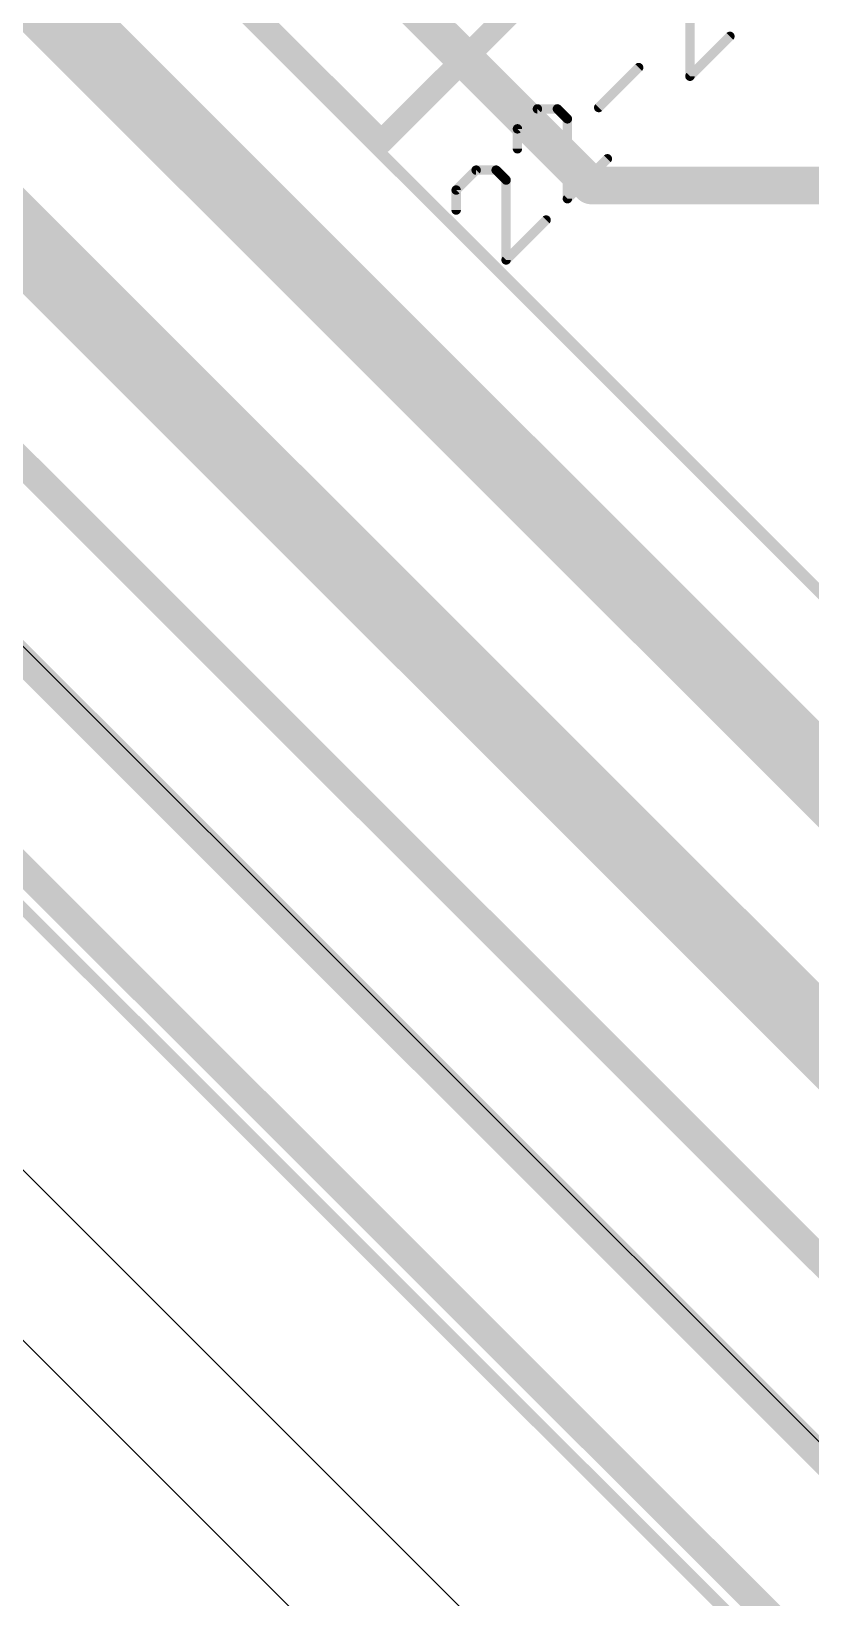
# Model space of a CAD drawing. Extents: x -76 to 580, y -41 to 95.
# Drawn here: x 403.53 to 411.94, y 9.14 to 26.06 of the extents above; entities that cross this region are included whole.
import ezdxf

# ---------------------------------------------------------------- set-up
doc = ezdxf.new("R2010")
doc.units = 0
for name, color, linetype in [('1', 22, 'CONTINUOUS'), ('16', 175, 'CONTINUOUS'), ('20', 7, 'CONTINUOUS'), ('21', 32, 'CONTINUOUS'), ('27', 253, 'CONTINUOUS'), ('51', 53, 'CONTINUOUS'), ('57', 253, 'CONTINUOUS')]:
    doc.layers.add(name, color=color, linetype=linetype)

msp = doc.modelspace()

# ---------------------------------------------------------------- linework, layer by layer
at = {"layer": '1'}
for points, const_width in [([(413.0212, 17.0411), (400.576, 29.4864)], 0.8128), ([(417.5466, 9.6874), (401.8488, 25.3851)], 0.8128), ([(416.5566, 8.2731), (400.3639, 24.4659)], 0.3048), ([(416.8394, 5.869), (399.2325, 23.4759)], 0.3048), ([(416.4152, 4.0305), (398.0304, 22.4153)], 0.3048)]:
    msp.add_lwpolyline(points, dxfattribs=dict(at, const_width=const_width))
at = {"layer": '16', "const_width": 0.4064}
for points in [[(409.5704, 24.3952), (405.9571, 28.0085)], [(412.314, 24.3952), (409.5704, 24.3952)]]:
    msp.add_lwpolyline(points, dxfattribs=at)
at = {"layer": '16', "const_width": 0.2032}
for points in [[(409.5704, 24.4968, 1), (409.5704, 24.2936)], [(409.4985, 24.3233, 1), (409.6422, 24.467)]]:
    msp.add_lwpolyline(points, format="xyb", dxfattribs=at)
at = {"layer": '20'}
msp.add_line((420.7285, -3.5355), (394.5656, 22.6274), dxfattribs=at)
at = {"layer": '21', "const_width": 0.254}
for points in [[(412.6923, 30.2536), (407.3041, 24.8654)], [(407.3041, 24.8654), (404.161, 28.0085)]]:
    msp.add_lwpolyline(points, dxfattribs=at)
at = {"layer": '21', "const_width": 0.127}
for points in [[(407.2592, 24.9103, 1), (407.349, 24.8205)], [(407.2592, 24.8205, 1), (407.349, 24.9103)]]:
    msp.add_lwpolyline(points, format="xyb", dxfattribs=at)
at = {"layer": '27', "const_width": 0.1016}
for points in [[(410.6357, 25.5747), (410.6357, 26.4376)], [(411.0671, 26.0062), (410.6357, 25.5747)], [(409.6506, 25.2368), (410.082, 25.6682)], [(408.9891, 25.2224), (408.7734, 25.0067)], [(409.2048, 25.2224), (408.9891, 25.2224)], [(409.3127, 25.1146), (409.2048, 25.2224)], [(408.7734, 25.0067), (408.7734, 24.791)], [(409.3127, 24.2517), (409.3127, 25.1146)], [(409.7441, 24.6831), (409.3127, 24.2517)], [(408.3276, 24.5609), (408.1119, 24.3452)], [(408.5433, 24.5609), (408.3276, 24.5609)], [(408.6512, 24.453), (408.5433, 24.5609)], [(408.1119, 24.3452), (408.1119, 24.1295)], [(408.6512, 23.5902), (408.6512, 24.453)], [(409.0826, 24.0216), (408.6512, 23.5902)]]:
    msp.add_lwpolyline(points, dxfattribs=at)
at = {"layer": '27', "const_width": 0.0508}
for points in [[(411.0851, 25.9882, 1), (411.0491, 26.0241)], [(410.1, 25.6503, 1), (410.0641, 25.6862)], [(410.6177, 25.5927, 1), (410.6536, 25.5568)], [(410.6103, 25.5747, 1), (410.6611, 25.5747)], [(408.9891, 25.2478, 1), (408.9891, 25.197)], [(409.0071, 25.2045, 1), (408.9711, 25.2404)], [(409.2228, 25.2404, 1), (409.1868, 25.2045)], [(409.2048, 25.197, 1), (409.2048, 25.2478)], [(409.6326, 25.2548, 1), (409.6686, 25.2188)], [(408.7554, 25.0247, 1), (408.7913, 24.9887)], [(408.7988, 25.0067, 1), (408.748, 25.0067)], [(409.3381, 25.1146, 1), (409.2873, 25.1146)], [(409.2947, 25.0966, 1), (409.3306, 25.1325)], [(408.748, 24.791, 1), (408.7988, 24.791)], [(409.762, 24.6652, 1), (409.7261, 24.7011)], [(408.3276, 24.5863, 1), (408.3276, 24.5355)], [(408.3455, 24.5429, 1), (408.3096, 24.5789)], [(408.5613, 24.5789, 1), (408.5253, 24.5429)], [(408.5433, 24.5355, 1), (408.5433, 24.5863)], [(408.0939, 24.3632, 1), (408.1298, 24.3272)], [(408.1373, 24.3452, 1), (408.0865, 24.3452)], [(408.6766, 24.453, 1), (408.6258, 24.453)], [(408.6332, 24.4351, 1), (408.6691, 24.471)], [(409.2947, 24.2697, 1), (409.3306, 24.2338)], [(409.2873, 24.2517, 1), (409.3381, 24.2517)], [(408.0865, 24.1295, 1), (408.1373, 24.1295)], [(409.1005, 24.0037, 1), (409.0646, 24.0396)], [(408.6332, 23.6082, 1), (408.6691, 23.5722)], [(408.6258, 23.5902, 1), (408.6766, 23.5902)]]:
    msp.add_lwpolyline(points, format="xyb", dxfattribs=at)
at = {"layer": '51', "const_width": 0.127}
for points in [[(428.8603, 3.182), (397.7476, 34.2947)], [(391.7372, 28.2843), (422.8499, -2.8284)]]:
    msp.add_lwpolyline(points, dxfattribs=at)
at = {"layer": '57'}
for p, q in [((374.5368, 48.3131), (441.9241, -19.0742)), ((406.3566, 8.9979), (368.8976, 46.4569)), ((419.0492, 3.8007), (395.9798, 26.8701))]:
    msp.add_line(p, q, dxfattribs=at)

doc.saveas('drawing.dxf')
